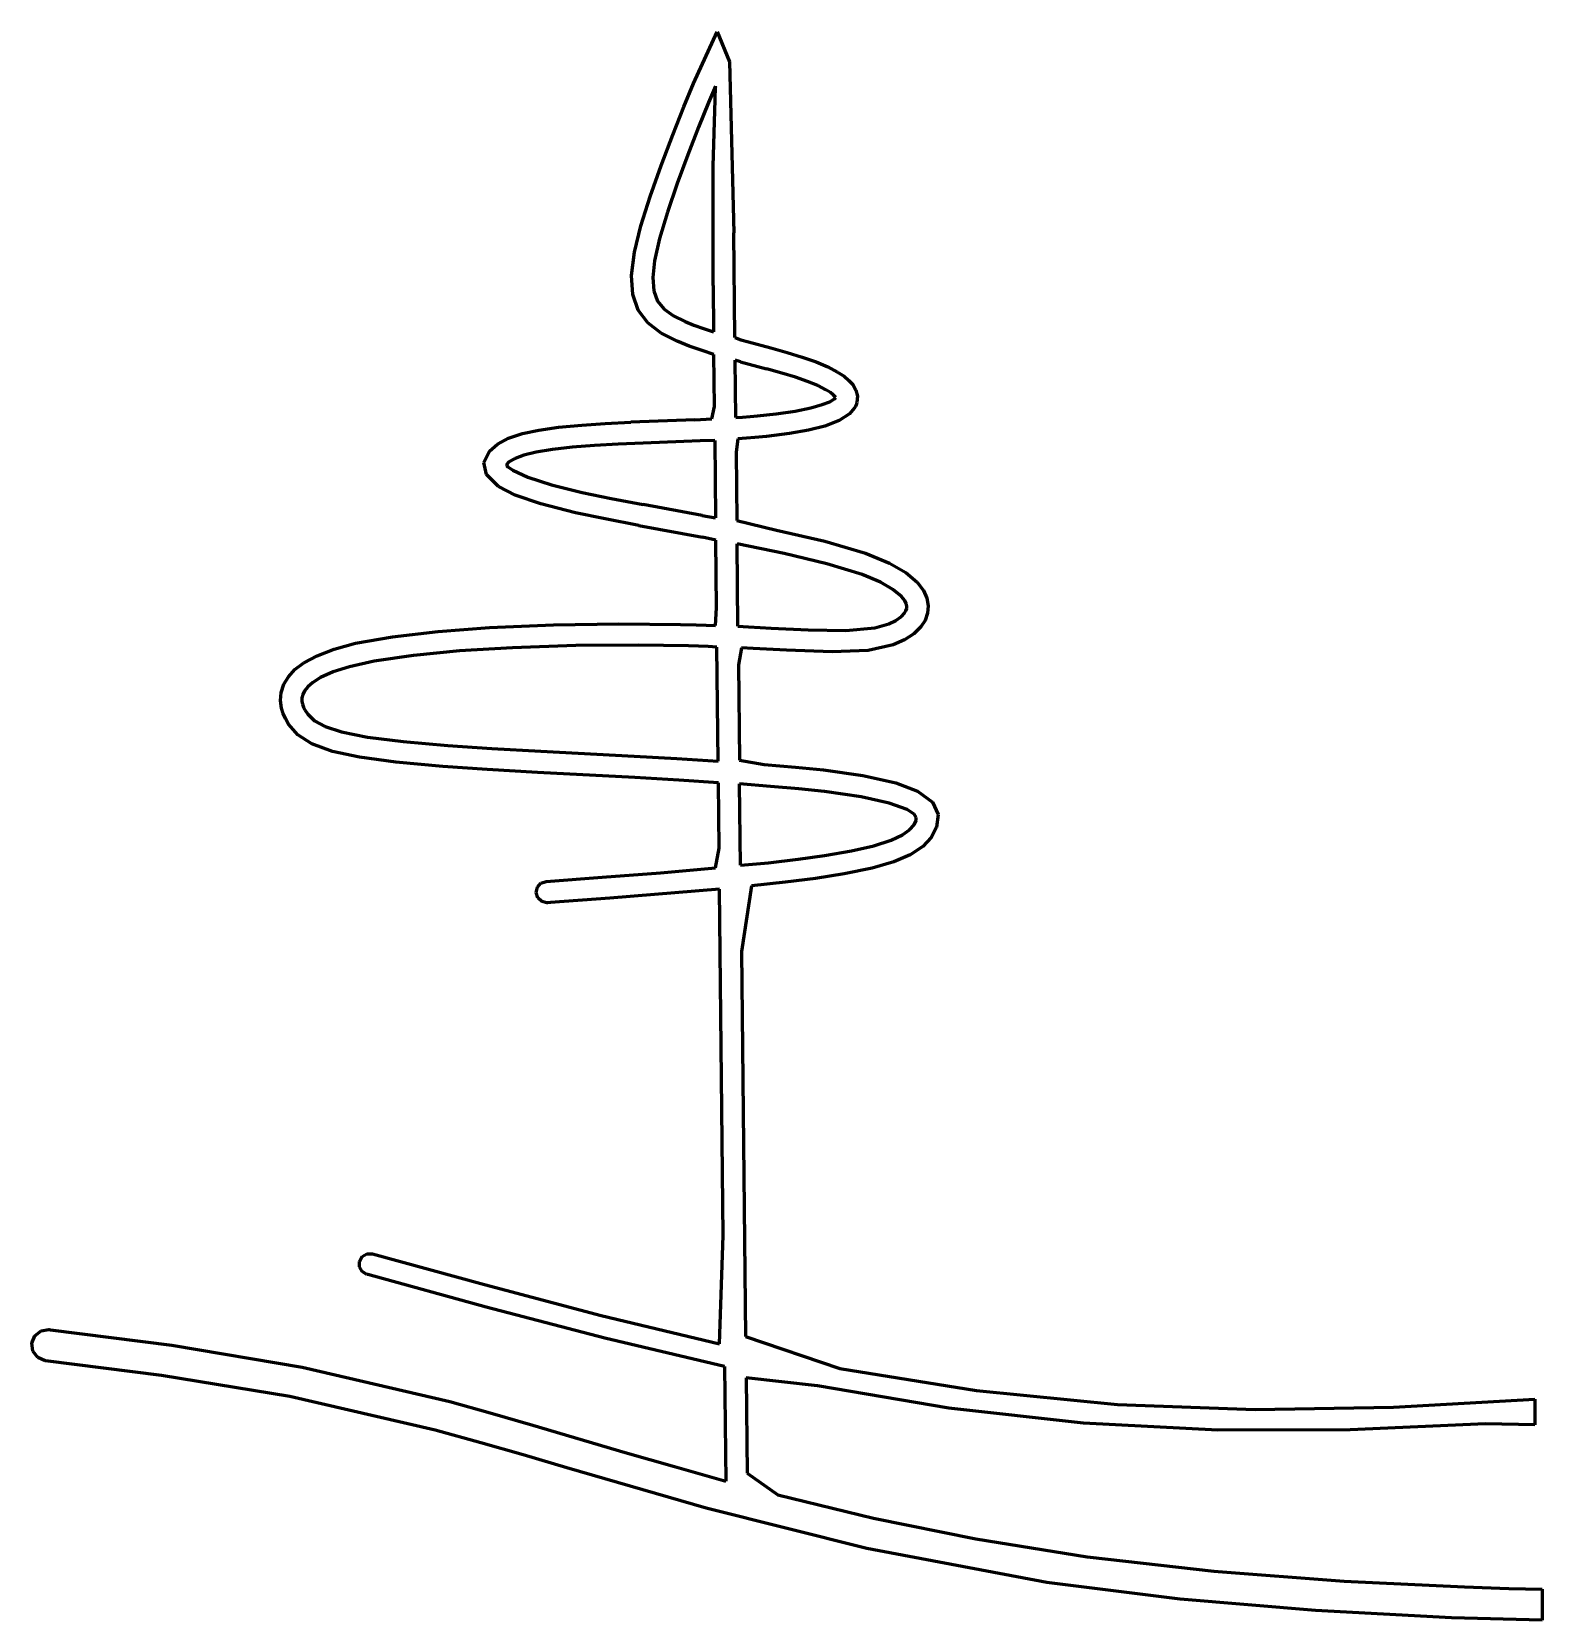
# Model space of a CAD drawing. Header units: millimetres. Extents: x -333 to 376, y -314 to 431.
import ezdxf

# ---------------------------------------------------------------- set-up
doc = ezdxf.new("R2010")
doc.units = ezdxf.units.MM
doc.linetypes.add('K5LT_BASIC', pattern=[0])
doc.layers.add('Системный слой', color=7, linetype='Continuous')

# ---------------------------------------------------------------- blocks, each defined once
blk = doc.blocks.new('U0')
at = {"layer": 'Системный слой', "color": 5, "linetype": 'K5LT_BASIC', "lineweight": 60, "true_color": 0x0000ff}
for p, q in [((-22.48, 407.09), (-11.34, 431.28)), ((-11.34, 431.28), (-5.54, 417.11)), ((-5.54, 417.11), (-3.61, 336.98)), ((-27.01, 396.02), (-22.48, 407.09)), ((-12.18, 405.84), (-15.39, 398.11)), ((-12.36, 399.28), (-12.18, 405.84)), ((-32.23, 382.91), (-27.01, 396.02)), ((-15.39, 398.11), (-20.08, 386.55)), ((-13.29, 368.32), (-12.36, 399.28)), ((-37.67, 368.63), (-32.23, 382.91)), ((-20.08, 386.55), (-25.16, 373.58)), ((-25.16, 373.58), (-30.19, 360.07)), ((-42.83, 354.06), (-37.67, 368.63)), ((-13.3, 312.35), (-13.29, 368.32)), ((-30.19, 360.07), (-34.75, 346.73)), ((-47.16, 340.21), (-42.83, 354.06)), ((-34.75, 346.73), (-38.44, 334.3)), ((-50.2, 327.85), (-47.16, 340.21)), ((-3.08, 287.95), (-3.61, 336.98)), ((-51.58, 316.98), (-50.2, 327.85)), ((-38.44, 334.3), (-40.77, 323.91)), ((-40.77, 323.91), (-41.63, 315.97)), ((-51.01, 308.1), (-51.58, 316.98)), ((-41.63, 315.97), (-41.16, 309.73)), ((-48.48, 300.79), (-51.01, 308.1)), ((-41.16, 309.73), (-39.39, 304.97)), ((-13.3, 312.35), (-13.07, 290.6)), ((-43.98, 294.75), (-48.48, 300.79)), ((-39.39, 304.97), (-36.31, 301.26)), ((-36.31, 301.26), (-31.85, 298.1)), ((-31.85, 298.1), (-26.39, 295.4)), ((-37.64, 289.92), (-43.98, 294.75)), ((-26.39, 295.4), (-22.3, 293.75)), ((-22.3, 293.75), (-17.83, 292.15)), ((-17.83, 292.15), (-13.07, 290.6)), ((-30.08, 286.11), (-37.64, 289.92)), ((-24.47, 283.9), (-30.08, 286.11)), ((-18.36, 281.81), (-24.47, 283.9)), ((-3.08, 287.95), (-0.23, 286.86)), ((-0.23, 286.86), (3.31, 285.89)), ((3.31, 285.89), (13.86, 283.02)), ((-12.95, 279.86), (-18.36, 281.81)), ((-12.69, 255.55), (-12.95, 279.86)), ((-0.41, 276.56), (-2.96, 277.26)), ((-2.68, 250.43), (-2.96, 277.26)), ((-0.41, 276.56), (11.7, 273.26)), ((13.86, 283.02), (21.44, 280.89)), ((21.44, 280.89), (28.51, 278.72)), ((28.51, 278.72), (34.99, 276.43)), ((34.99, 276.43), (40.55, 274.08)), ((18.88, 271.24), (11.7, 273.26)), ((25.38, 269.25), (18.88, 271.24)), ((31.01, 267.28), (25.38, 269.25)), ((40.55, 274.08), (45.11, 271.7)), ((45.11, 271.7), (48.13, 269.72)), ((48.13, 269.72), (50.43, 267.8)), ((35.76, 265.31), (31.01, 267.28)), ((39.61, 263.37), (35.76, 265.31)), ((41.76, 262.03), (39.61, 263.37)), ((43.07, 261.05), (41.76, 262.03)), ((44, 260.13), (43.07, 261.05)), ((50.43, 267.8), (52.19, 265.83)), ((52.19, 265.83), (53.72, 263.19)), ((53.72, 263.19), (54.41, 260.33)), ((-13.9, 249.7), (-12.69, 255.55)), ((16.23, 252.02), (25.15, 253.34)), ((25.15, 253.34), (32.56, 254.89)), ((32.56, 254.89), (37.82, 256.4)), ((37.82, 256.4), (41.41, 257.8)), ((41.41, 257.8), (43.7, 259.16)), ((43.7, 259.16), (44.3, 259.74)), ((44.3, 259.74), (44, 260.13)), ((53.06, 254.92), (50.64, 252.09)), ((53.43, 255.59), (53.06, 254.92)), ((53.74, 256.27), (53.43, 255.59)), ((54.13, 257.44), (53.74, 256.27)), ((54.41, 260.33), (54.13, 257.44)), ((-85.81, 245.81), (-74.93, 246.86)), ((-74.93, 246.86), (-63.87, 247.58)), ((-63.87, 247.58), (-51.82, 248.15)), ((-21.92, 249.34), (-51.82, 248.15)), ((-21.92, 249.34), (-13.9, 249.7)), ((-2.68, 250.43), (0.56, 250.54)), ((0.56, 250.54), (4.09, 250.81)), ((4.09, 250.81), (7.5, 251.1)), ((7.5, 251.1), (16.23, 252.02)), ((39.13, 246.37), (31.5, 244.42)), ((45.87, 249), (39.13, 246.37)), ((50.64, 252.09), (45.87, 249)), ((-114.4, 237.94), (-109.33, 240.62)), ((-109.33, 240.62), (-102.67, 242.83)), ((-102.67, 242.83), (-95, 244.48)), ((-95, 244.48), (-85.81, 245.81)), ((-46.09, 238.41), (-57.85, 237.9)), ((-27.1, 239.15), (-46.09, 238.41)), ((-19.32, 239.47), (-27.1, 239.15)), ((-12.52, 239.65), (-19.32, 239.47)), ((-12.52, 239.65), (-12.13, 203.26)), ((-1.63, 240.41), (-2.5, 234.01)), ((2.37, 240.69), (-1.63, 240.41)), ((6.24, 240.99), (2.37, 240.69)), ((11.8, 241.5), (6.24, 240.99)), ((22.49, 242.82), (11.8, 241.5)), ((31.5, 244.42), (22.49, 242.82)), ((-120.79, 229.3), (-118.16, 234.52)), ((-118.16, 234.52), (-114.4, 237.94)), ((-106.19, 231.16), (-109.08, 229.53)), ((-102.04, 232.65), (-106.19, 231.16)), ((-96.26, 234.09), (-102.04, 232.65)), ((-88.63, 235.39), (-96.26, 234.09)), ((-79.44, 236.45), (-88.63, 235.39)), ((-68.94, 237.28), (-79.44, 236.45)), ((-57.85, 237.9), (-68.94, 237.28)), ((-2.5, 234.01), (-2.16, 202.04)), ((-119.63, 223.68), (-120.79, 229.3)), ((-113.89, 218.05), (-119.63, 223.68)), ((-109.08, 229.53), (-110.25, 228.41)), ((-110.25, 228.41), (-110.16, 227.94)), ((-110.16, 227.94), (-109.56, 227.25)), ((-109.56, 227.25), (-107.23, 225.61)), ((-107.23, 225.61), (-100.18, 222.33)), ((-106.13, 214.03), (-113.89, 218.05)), ((-100.18, 222.33), (-89.13, 218.77)), ((-89.13, 218.77), (-74.66, 215.2)), ((-94.06, 209.83), (-106.13, 214.03)), ((-77.91, 205.7), (-94.06, 209.83)), ((-74.66, 215.2), (-61.17, 212.4)), ((-61.17, 212.4), (-46.04, 209.51)), ((-18.44, 204.43), (-46.04, 209.51)), ((-64, 202.79), (-77.91, 205.7)), ((-48.2, 199.78), (-64, 202.79)), ((-18.44, 204.43), (-12.13, 203.26)), ((-2.16, 202.04), (16.49, 197.6)), ((-48.2, 199.78), (-18.29, 194.27)), ((-12.02, 192.89), (-18.29, 194.27)), ((16.49, 197.6), (39.12, 192.37)), ((-11.68, 161.13), (-12.02, 192.89)), ((20.09, 186.63), (-2.04, 191.18)), ((-1.63, 152.58), (-2.04, 191.18)), ((40.11, 181.81), (20.09, 186.63)), ((39.12, 192.37), (58.16, 186.74)), ((58.16, 186.74), (69.44, 182.09)), ((56.66, 176.69), (40.11, 181.81)), ((69.44, 182.09), (77.08, 177.64)), ((65.19, 173.09), (56.66, 176.69)), ((71.04, 169.72), (65.19, 173.09)), ((77.08, 177.64), (82.45, 173.08)), ((82.45, 173.08), (85.35, 169.28)), ((75.02, 166.41), (71.04, 169.72)), ((76.57, 164.48), (75.02, 166.41)), ((77.3, 163.09), (76.57, 164.48)), ((85.35, 169.28), (86.95, 165.7)), ((86.95, 165.7), (87.58, 162.12)), ((-12.13, 152.84), (-11.68, 161.13)), ((72.41, 155.18), (75.03, 157.03)), ((75.03, 157.03), (76.5, 158.58)), ((76.5, 158.58), (77.18, 159.65)), ((77.18, 159.65), (77.56, 160.73)), ((77.61, 161.83), (77.3, 163.09)), ((77.56, 160.73), (77.61, 161.83)), ((87.29, 158.56), (86.11, 155.21)), ((87.58, 162.12), (87.29, 158.56)), ((-163.72, 147.58), (-142.23, 150.05)), ((-142.23, 150.05), (-118.17, 151.83)), ((-118.17, 151.83), (-88.17, 153.1)), ((-88.17, 153.1), (-57.47, 153.59)), ((-57.47, 153.59), (-28.65, 153.34)), ((-28.65, 153.34), (-21.25, 153.15)), ((-21.25, 153.15), (-16.62, 153)), ((-16.62, 153), (-12.13, 152.84)), ((-1.63, 152.58), (3.31, 152.17)), ((3.31, 152.17), (8.73, 151.89)), ((8.73, 151.89), (13.9, 151.62)), ((13.9, 151.62), (31.35, 150.76)), ((31.35, 150.76), (49, 150.46)), ((49, 150.46), (62.6, 151.74)), ((62.6, 151.74), (69.12, 153.6)), ((69.12, 153.6), (72.41, 155.18)), ((84.14, 152.13), (80.87, 148.91)), ((86.11, 155.21), (84.14, 152.13)), ((-199.09, 138.68), (-191.06, 141.75)), ((-191.06, 141.75), (-181, 144.48)), ((-181, 144.48), (-163.72, 147.58)), ((-107.44, 142.4), (-132.31, 140.88)), ((-77.61, 143.39), (-107.44, 142.4)), ((-48.34, 143.62), (-77.61, 143.39)), ((-24.9, 143.28), (-48.34, 143.62)), ((-20.19, 143.15), (-24.9, 143.28)), ((-15.6, 143), (-20.19, 143.15)), ((-11.49, 142.73), (-15.6, 143)), ((-10.91, 89.18), (-11.49, 142.73)), ((-0.01, 142.34), (-1.44, 134.33)), ((5.54, 142.07), (-0.01, 142.34)), ((21.1, 141.26), (5.54, 142.07)), ((71.17, 143.73), (59.48, 141.18)), ((76.45, 146.03), (71.17, 143.73)), ((80.87, 148.91), (76.45, 146.03)), ((-209.44, 132.16), (-205.22, 135.37)), ((-205.22, 135.37), (-199.09, 138.68)), ((-172.35, 136.06), (-183.83, 133.49)), ((-153.86, 138.8), (-172.35, 136.06)), ((-132.31, 140.88), (-153.86, 138.8)), ((-1.44, 134.33), (-0.96, 89.74)), ((42.53, 140.46), (21.1, 141.26)), ((59.48, 141.18), (42.53, 140.46)), ((-214.64, 125.25), (-212.54, 128.78)), ((-212.54, 128.78), (-209.44, 132.16)), ((-197.43, 128.37), (-201.12, 126.08)), ((-191.5, 131.03), (-197.43, 128.37)), ((-183.83, 133.49), (-191.5, 131.03)), ((-216.18, 117.66), (-215.88, 121.42)), ((-215.88, 121.42), (-214.64, 125.25)), ((-205.8, 120.51), (-206.15, 118.94)), ((-204.95, 122.24), (-205.8, 120.51)), ((-203.39, 124.14), (-204.95, 122.24)), ((-201.12, 126.08), (-203.39, 124.14)), ((-215.71, 114.1), (-216.18, 117.66)), ((-214.94, 111.57), (-215.71, 114.1)), ((-206.15, 118.94), (-206.14, 117.37)), ((-206.14, 117.37), (-205.86, 115.9)), ((-205.86, 115.9), (-205.38, 114.55)), ((-205.38, 114.55), (-204.74, 113.23)), ((-204.74, 113.23), (-203.47, 111.25)), ((-213.88, 109.17), (-214.94, 111.57)), ((-212.39, 106.59), (-213.88, 109.17)), ((-208.04, 101.53), (-212.39, 106.59)), ((-203.47, 111.25), (-200.3, 108.15)), ((-200.3, 108.15), (-195.32, 105.43)), ((-195.32, 105.43), (-187.55, 102.93)), ((-201.47, 97.27), (-208.04, 101.53)), ((-191.79, 93.75), (-201.47, 97.27)), ((-187.55, 102.93), (-175.4, 100.52)), ((-175.4, 100.52), (-158.75, 98.41)), ((-158.75, 98.41), (-137.69, 96.57)), ((-179.22, 91.05), (-191.79, 93.75)), ((-162.07, 88.73), (-179.22, 91.05)), ((-137.69, 96.57), (-117.05, 95.19)), ((-117.05, 95.19), (-94.17, 93.87)), ((-94.17, 93.87), (-50.25, 91.5)), ((-50.25, 91.5), (-30.31, 90.38)), ((-30.31, 90.38), (-10.91, 89.18)), ((-0.96, 89.74), (10.58, 87.66)), ((-140, 86.73), (-162.07, 88.73)), ((-119.22, 85.32), (-140, 86.73)), ((-95.65, 83.96), (-119.22, 85.32)), ((-50.02, 81.5), (-95.65, 83.96)), ((10.58, 87.66), (25.29, 86.42)), ((25.29, 86.42), (38.48, 85.07)), ((38.48, 85.07), (56.95, 82.46)), ((56.95, 82.46), (72.43, 79)), ((-29.36, 80.33), (-50.02, 81.5)), ((-10.81, 79.1), (-29.36, 80.33)), ((-10.48, 48.35), (-10.81, 79.1)), ((13.63, 77.4), (-0.84, 78.5)), ((-0.43, 40.45), (-0.84, 78.5)), ((26.99, 76.22), (13.63, 77.4)), ((38.99, 74.94), (26.99, 76.22)), ((56.23, 72.46), (38.99, 74.94)), ((72.43, 79), (82.54, 75.19)), ((82.54, 75.19), (89.57, 70.01)), ((69.33, 69.55), (56.23, 72.46)), ((77.69, 66.47), (69.33, 69.55)), ((89.57, 70.01), (92.32, 64.17)), ((80.94, 64.37), (77.69, 66.47)), ((81.98, 62.79), (80.94, 64.37)), ((81.02, 59.35), (81.99, 61.32)), ((81.99, 61.32), (81.98, 62.79)), ((92.32, 64.17), (91.53, 58.3)), ((62.15, 49.56), (70.16, 52.15)), ((70.16, 52.15), (75.51, 54.63)), ((75.51, 54.63), (78.9, 56.97)), ((78.9, 56.97), (81.02, 59.35)), ((89.06, 53.43), (85.15, 49.2)), ((91.53, 58.3), (89.06, 53.43)), ((-12.16, 39.11), (-10.48, 48.35)), ((26.63, 43.21), (39.02, 44.92)), ((39.02, 44.92), (51.57, 47.1)), ((51.57, 47.1), (62.15, 49.56)), ((79.19, 45.3), (71.45, 42.01)), ((85.15, 49.2), (79.19, 45.3)), ((-37.99, 36.89), (-12.16, 39.11)), ((-0.43, 40.45), (12.65, 41.57)), ((12.65, 41.57), (26.63, 43.21)), ((61.36, 39.07), (48.24, 36.34)), ((71.45, 42.01), (61.36, 39.07)), ((-96.3, 27.59), (-95.72, 30.11)), ((-95.72, 30.11), (-94.04, 31.95)), ((-94.04, 31.95), (-91.61, 32.76)), ((-91.61, 32.76), (-65.3, 34.74)), ((-65.3, 34.74), (-37.99, 36.89)), ((4.64, 30.7), (0, 0)), ((20.54, 32.42), (4.64, 30.7)), ((34.81, 34.24), (20.54, 32.42)), ((48.24, 36.34), (34.81, 34.24)), ((-95.53, 25.11), (-96.3, 27.59)), ((-93.69, 23.37), (-95.53, 25.11)), ((-91.29, 22.77), (-93.69, 23.37)), ((-91.17, 22.77), (-91.29, 22.77)), ((-91.05, 22.78), (-91.17, 22.77)), ((-89.51, 22.89), (-91.05, 22.78)), ((-61.72, 24.99), (-89.51, 22.89)), ((-10.27, 29.11), (-61.72, 24.99)), ((-8.54, -133.18), (-10.27, 29.11)), ((0, 0), (1.93, -180.67)), ((-10.34, -183.98), (-8.54, -133.18)), ((-179.2, -145.4), (-177.89, -143.14)), ((-179.19, -148), (-179.2, -145.4)), ((-177.92, -150.19), (-179.19, -148)), ((-177.89, -143.14), (-175.71, -141.87)), ((-175.71, -141.87), (-173.11, -141.85)), ((-173.11, -141.85), (-173.03, -141.87)), ((-173.03, -141.87), (-120.57, -156.27)), ((-175.71, -151.48), (-177.92, -150.19)), ((-175.23, -151.61), (-175.71, -151.48)), ((-119.8, -166.81), (-175.23, -151.61)), ((-120.57, -156.27), (-65.75, -170.69)), ((-64.04, -181.4), (-119.8, -166.81)), ((-65.75, -170.69), (-10.34, -183.98)), ((-331.45, -180.25), (-328.52, -177.96)), ((-328.52, -177.96), (-324.81, -177.41)), ((-324.81, -177.41), (-324.77, -177.41)), ((-324.77, -177.41), (-324.04, -177.49)), ((-324.04, -177.49), (-267.16, -184.73)), ((-332.89, -183.79), (-331.45, -180.25)), ((-332.36, -187.57), (-332.89, -183.79)), ((-267.16, -184.73), (-206.01, -194.99)), ((-7.88, -194.76), (-64.04, -181.4)), ((1.93, -180.67), (46.08, -195.62)), ((-330.1, -190.5), (-332.36, -187.57)), ((-326.59, -191.96), (-330.1, -190.5)), ((-326.47, -191.98), (-326.59, -191.96)), ((-272.1, -198.86), (-326.47, -191.98)), ((-211.88, -208.8), (-272.1, -198.86)), ((-206.01, -194.99), (-136.84, -211.15)), ((-7.88, -194.76), (-7.3, -248.39)), ((35.68, -203.8), (2.14, -199.94)), ((2.14, -199.94), (2.62, -244.7)), ((46.08, -195.62), (110.3, -205.88)), ((97.2, -214.15), (35.68, -203.8)), ((110.3, -205.88), (176.43, -212.54)), ((-143.59, -224.54), (-211.88, -208.8)), ((-136.84, -211.15), (-117.81, -216.43)), ((160.46, -221.33), (97.2, -214.15)), ((176.43, -212.54), (240.97, -214.9)), ((240.97, -214.9), (305.79, -213.76)), ((305.79, -213.76), (372.15, -210.01)), ((372.15, -210.01), (372.15, -222.11)), ((-117.81, -216.43), (-97.78, -222.22)), ((-97.78, -222.22), (-54.57, -234.95)), ((223.51, -224.62), (160.46, -221.33)), ((349.08, -221.54), (285.57, -224.4)), ((372.15, -222.11), (349.08, -221.54)), ((-122.28, -230.41), (-143.59, -224.54)), ((-102.45, -236.13), (-122.28, -230.41)), ((285.57, -224.4), (223.51, -224.62)), ((-81.91, -242.17), (-102.45, -236.13)), ((-54.57, -234.95), (-31.41, -241.65)), ((-16.53, -261.05), (-81.91, -242.17)), ((-31.41, -241.65), (-7.3, -248.39)), ((2.62, -244.7), (17.03, -254.86)), ((17.03, -254.86), (61.99, -265.75)), ((58.89, -280.09), (-16.53, -261.05)), ((61.99, -265.75), (109.97, -275.57)), ((109.97, -275.57), (162.24, -283.92)), ((143.19, -296.01), (58.89, -280.09)), ((162.24, -283.92), (221.62, -290.65)), ((205.75, -303.83), (143.19, -296.01)), ((221.62, -290.65), (282.64, -295.3)), ((282.64, -295.3), (339.14, -298.05)), ((269.27, -309.13), (205.75, -303.83)), ((339.14, -298.05), (359.97, -298.75)), ((359.97, -298.75), (375.62, -299.16)), ((375.62, -299.16), (375.62, -313.68)), ((333.09, -312.48), (269.27, -309.13)), ((375.62, -313.68), (333.09, -312.48))]:
    blk.add_line(p, q, dxfattribs=at)

msp = doc.modelspace()

# ---------------------------------------------------------------- block references
at = {"layer": 'Системный слой'}
msp.add_blockref('U0', (0, 0), dxfattribs=at)

doc.saveas('drawing.dxf')
